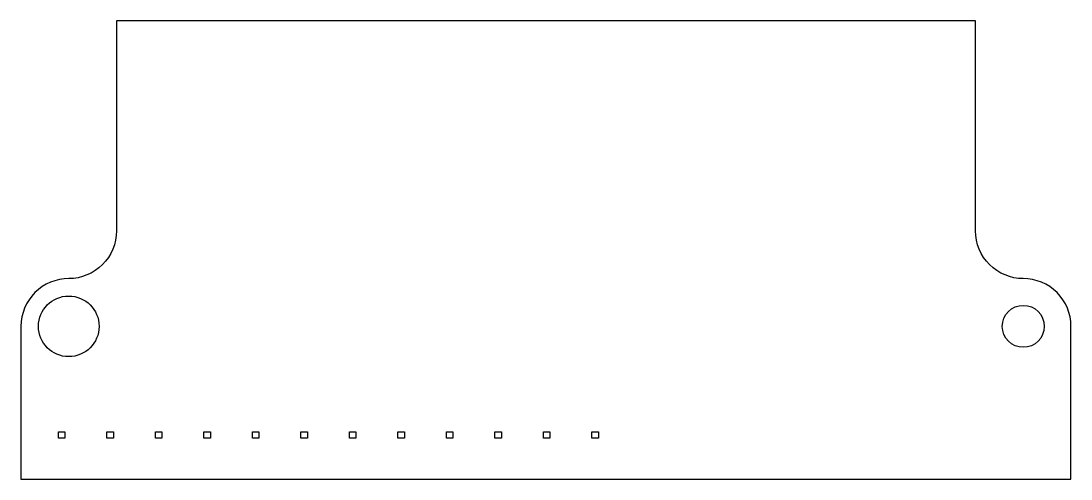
# Model space of a CAD drawing. Header units: millimetres. Extents: x 17 to 72, y 11.5 to 35.5.
import ezdxf

# ---------------------------------------------------------------- set-up
doc = ezdxf.new("R2010")
doc.units = ezdxf.units.MM
doc.layers.get('0').update_dxf_attribs({"linetype": 'CONTINUOUS'})

msp = doc.modelspace()

# ---------------------------------------------------------------- linework, layer by layer
for points in [[(19.5, 22, 0.414214), (17, 19.5), (17, 11.5), (72, 11.5), (72, 19.5, 0.414214), (69.5, 22, -0.414214), (67, 24.5), (67, 35.5), (22, 35.5), (22, 24.5, -0.414214)], [(22, 35.5), (22, 24.5, -0.414214), (19.5, 22, 0.414214), (17, 19.5), (17, 11.5), (72, 11.5), (72, 19.5, 0.414214), (69.5, 22, -0.414214), (67, 24.5), (67, 35.5)]]:
    msp.add_lwpolyline(points, format="xyb", close=True)
for points in [[(18.963, 13.979), (19.303, 13.979), (19.303, 13.639), (18.963, 13.639)], [(21.503, 13.979), (21.843, 13.979), (21.843, 13.639), (21.503, 13.639)], [(24.043, 13.979), (24.383, 13.979), (24.383, 13.639), (24.043, 13.639)], [(26.583, 13.979), (26.923, 13.979), (26.923, 13.639), (26.583, 13.639)], [(29.123, 13.979), (29.463, 13.979), (29.463, 13.639), (29.123, 13.639)], [(31.663, 13.979), (32.003, 13.979), (32.003, 13.639), (31.663, 13.639)], [(34.203, 13.979), (34.543, 13.979), (34.543, 13.639), (34.203, 13.639)], [(36.743, 13.979), (37.083, 13.979), (37.083, 13.639), (36.743, 13.639)], [(39.283, 13.979), (39.623, 13.979), (39.623, 13.639), (39.283, 13.639)], [(41.823, 13.979), (42.163, 13.979), (42.163, 13.639), (41.823, 13.639)], [(44.363, 13.979), (44.703, 13.979), (44.703, 13.639), (44.363, 13.639)], [(46.903, 13.979), (47.243, 13.979), (47.243, 13.639), (46.903, 13.639)]]:
    msp.add_lwpolyline(points, close=True)
for centre, radius in [((19.5, 19.5), 1.588), ((69.5, 19.5), 1.1), ((69.5, 19.5), 1.1)]:
    msp.add_circle(centre, radius)

doc.saveas('drawing.dxf')
